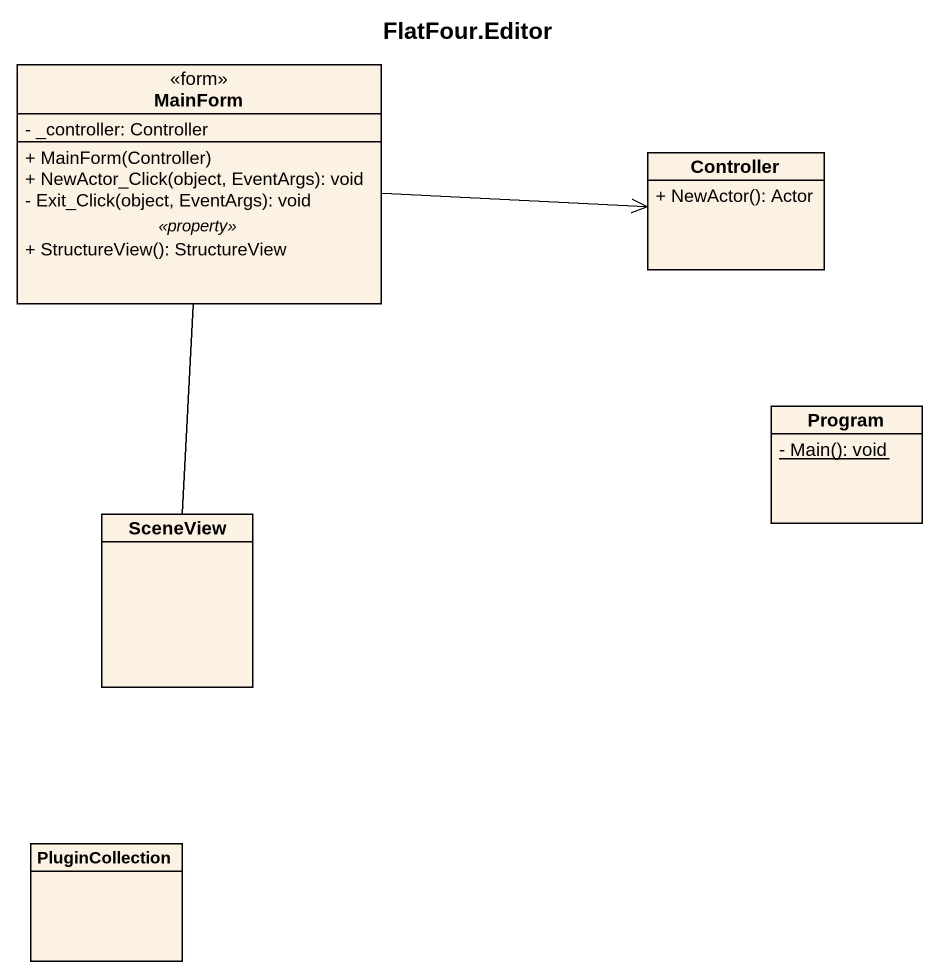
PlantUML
@startuml
title FlatFour.Editor
hide circle
hide empty members
skinparam classAttributeIconSize 0
class MainForm <<form>> {
  - _controller: Controller
  --
  + MainForm(Controller)
  + NewActor_Click(object, EventArgs): void
  - Exit_Click(object, EventArgs): void
  .. <<property>> ..
  + StructureView(): StructureView
}
class Controller {
  + NewActor(): Actor
}
class Program {
  {static} - Main(): void
}
class SceneView
class PluginCollection
MainForm -right-> Controller
MainForm -- SceneView
@enduml
